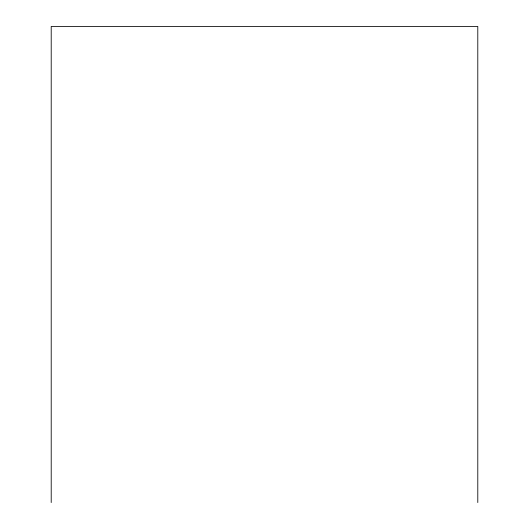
<?xml version="1.0" encoding="UTF-8"?>
<svg xmlns="http://www.w3.org/2000/svg" width="529" height="529" viewBox="0 0 529 529"><rect width="100%" height="100%" fill="white"/><g stroke="black" fill="none" stroke-linecap="round" stroke-linejoin="round"><path stroke-width="0.79" d="M477.793 502.55L477.793 26.45L51.207 26.45L51.207 502.55"/></g></svg>
